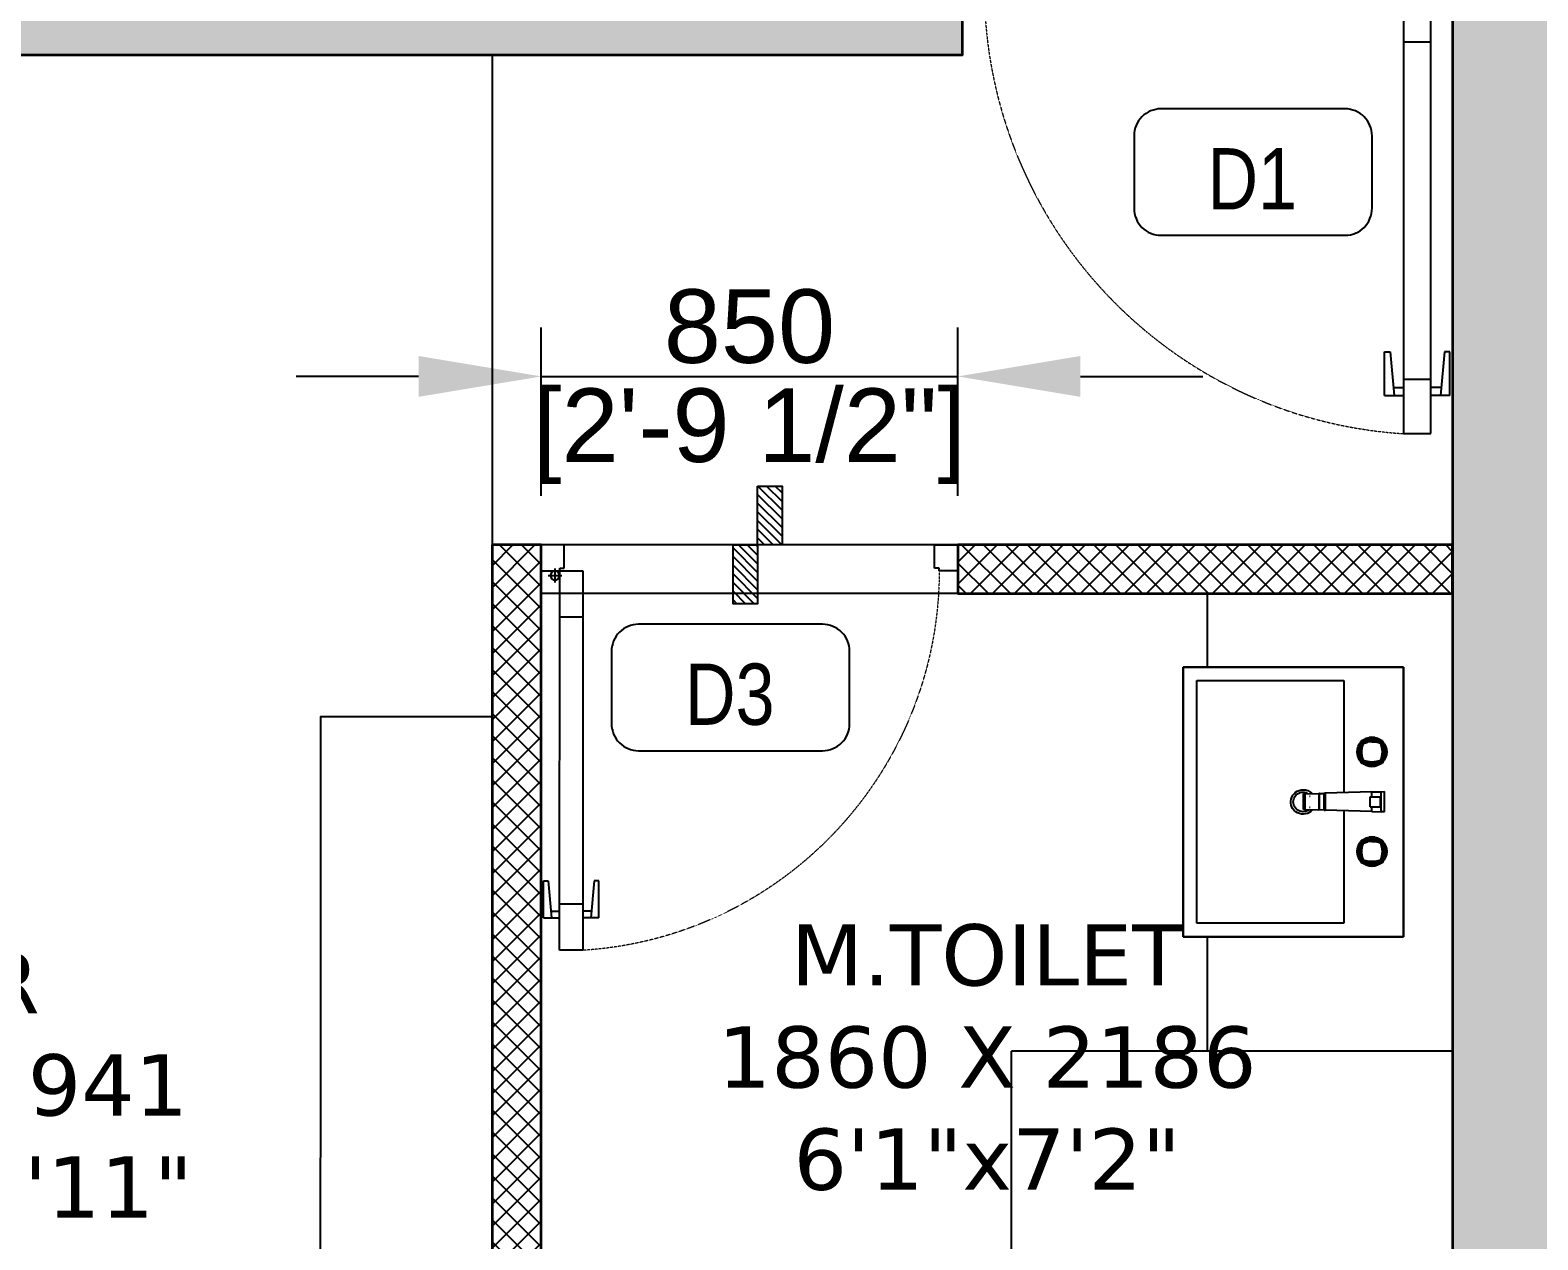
# Model space of a CAD drawing. Header units: millimetres. Extents: x -10395 to 134206, y 1012 to 180803.
# Drawn here: x 120010 to 123086, y 146311 to 148779 of the extents above; entities that cross this region are included whole.
import ezdxf
from ezdxf.enums import TextEntityAlignment as Align

# ---------------------------------------------------------------- set-up
doc = ezdxf.new("R2010")
doc.units = ezdxf.units.MM
doc.linetypes.add('3.5BHK EAST-UN-5$0$DASHED', pattern=[0.75, 0.5, -0.25])
doc.linetypes.add('3BHK  WEST_UN-2$0$DASHED', pattern=[0.75, 0.5, -0.25])
for name, color, linetype in [('A-Dimensions', 4, 'Continuous'), ('A-Door', 11, 'Continuous'), ('A-Door Line', 8, 'Continuous'), ('A-Fixture', 8, 'Continuous'), ('A-Furniture', 8, 'Continuous'), ('A-Handwash', 252, 'Continuous'), ('A-Handwash Platform', 253, 'Continuous'), ('A-Hatch', 252, 'Continuous'), ('A-Room Boundary', 44, 'Continuous'), ('A-Shower Glass', 253, 'Continuous'), ('A-Text Main', 44, 'Continuous')]:
    doc.layers.add(name, color=color, linetype=linetype)
doc.layers.add('A-Wall', color=240, linetype='Continuous', lineweight=35)
doc.styles.add('2024-08-29_TOWER-A$0$simplex-0.8', font='simplex.shx', dxfattribs={"width": 0.8})
doc.styles.add('3.5BHK EAST_UN-1$0$grid_text', font='verdana.ttf')
doc.styles.add('ARIAL', font='ARIALN.TTF')
doc.styles.add('S', font='arial.ttf', dxfattribs={"height": 150})
doc.dimstyles.new('DIMSMALL', dxfattribs={"dimtxt": 150, "dimasz": 250, "dimexe": 100, "dimexo": 100, "dimgap": 25, "dimtad": 1, "dimdec": 0, "dimtxsty": 'S', "dimcen": 0, "dimdle": 100, "dimclrd": 8, "dimclre": 8, "dimclrt": 256, "dimazin": 3, "dimtfac": 1, "dimtdec": 0, "dimtix": 1, "dimtmove": 0, "dimatfit": 3, "dimldrblk": '12_DatumFilled', "dimlwd": -1, "dimlwe": -1, "dimarcsym": 1})

# ---------------------------------------------------------------- blocks, each defined once
blk = doc.blocks.new('*D201')
at = {"layer": 'A-Dimensions', "color": 8, "transparency": 16777216}
for p, q in [((121052.9, 147828.8), (121052.9, 148172.4)), ((121902.9, 147828.8), (121902.9, 148172.4)), ((120802.9, 148072.4), (120552.9, 148072.4)), ((121052.9, 148072.4), (121902.9, 148072.4)), ((122152.9, 148072.4), (122402.9, 148072.4))]:
    blk.add_line(p, q, dxfattribs=at)
for points in [[(120802.9, 148114.1), (120802.9, 148030.8), (121052.9, 148072.4)], [(122152.9, 148114.1), (122152.9, 148030.8), (121902.9, 148072.4)]]:
    blk.add_solid(points, dxfattribs=at)
at = {"layer": 'Defpoints', "color": 0, "transparency": 16777216}
for p in [(121902.9, 148072.4), (121052.9, 147728.8), (121902.9, 147728.8)]:
    blk.add_point(p, dxfattribs=at)
at = {"layer": 'A-Dimensions', "lineweight": 30, "transparency": 16777216, "char_height": 150, "attachment_point": 5, "style": 'S'}
for s, insert in [('\\A1;850', (121477.9, 148174)), ('\\A1;[2\'-9 1/2"]', (121477.9, 147950.3))]:
    blk.add_mtext(s, dxfattribs=dict(at, insert=insert))
blk = doc.blocks.new('12_DatumFilled')
at = {"color": 8, "linetype": 'ByBlock'}
blk.add_solid([(0, 0.577), (-1, 0), (0, -0.577)], dxfattribs=at)
blk = doc.blocks.new('A$Ccfbdbe87')
at = {"layer": 'A-Door'}
for p, q in [((99.9, 973.1), (44.4, 973.1)), ((44.4, 973.1), (44.4, 62.5)), ((99.9, 62.5), (99.9, 973.1)), ((5.6, 895.4), (44.4, 895.4)), ((5.6, 895.4), (5.6, 806.5)), ((16.7, 806.5), (24.9, 895.4)), ((138.8, 895.4), (99.9, 895.4)), ((127.7, 806.5), (119.5, 895.4)), ((138.8, 895.4), (138.8, 806.5)), ((23.3, 878.7), (44.4, 878.7)), ((99.9, 862), (44.4, 862)), ((121, 878.7), (99.9, 878.7)), ((5.6, 806.5), (16.7, 806.5)), ((138.8, 806.5), (127.7, 806.5)), ((99.9, 173.5), (44.4, 173.5)), ((0, 0), (0, 62.5)), ((0, 62.5), (44.4, 62.5)), ((16.7, 73.6), (50, 73.6)), ((33.3, 90.2), (33.3, 56.9)), ((44.4, 62.5), (99.9, 62.5)), ((44.4, 62.5), (44.4, 55.5)), ((99.9, 62.5), (99.9, 62.5)), ((1000, 62.5), (955.6, 62.5)), ((955.6, 62.5), (955.6, 55.5)), ((1000, 0), (1000, 62.5)), ((44.4, 55.5), (55.5, 55.5)), ((55.5, 55.5), (55.5, 0)), ((944.5, 55.5), (944.5, 0)), ((955.6, 55.5), (944.5, 55.5)), ((55.5, 0), (0, 0)), ((944.5, 0), (1000, 0))]:
    blk.add_line(p, q, dxfattribs=at)
blk.add_circle((33.3, 73.6), 11.1, dxfattribs=at)
at = {"layer": 'A-Door', "linetype": '3BHK  WEST_UN-2$0$DASHED', "lineweight": 0}
blk.add_arc((41.8, 61.2), 913.8, 0.0822, 86.3506, dxfattribs=at)
blk = doc.blocks.new('A$C9b4d8ff6')
at = {"layer": 'A-Door'}
for p, q in [((84.9, 827.1), (37.7, 827.1)), ((37.7, 827.1), (37.8, 53.1)), ((85, 53.1), (84.9, 827.1)), ((4.7, 761.1), (37.7, 761.1)), ((4.7, 761.1), (4.7, 685.5)), ((14.1, 685.5), (21.1, 761.1)), ((19.8, 746.9), (37.7, 746.9)), ((117.9, 761.1), (84.9, 761.1)), ((102.8, 746.9), (84.9, 746.9)), ((108.5, 685.5), (101.5, 761.1)), ((117.9, 761.1), (118, 685.5)), ((84.9, 732.7), (37.7, 732.7)), ((4.7, 685.5), (14.1, 685.5)), ((118, 685.5), (108.5, 685.5)), ((84.9, 147.5), (37.7, 147.5)), ((14.2, 62.5), (42.5, 62.5)), ((28.3, 76.7), (28.3, 48.4)), ((0, 0), (0, 53.1)), ((0, 53.1), (37.8, 53.1)), ((37.8, 53.1), (85, 53.1)), ((37.8, 53.1), (37.8, 47.2)), ((37.8, 47.2), (47.2, 47.2)), ((47.2, 47.2), (47.2, 0)), ((85, 53.1), (85, 53.1)), ((802.8, 47.2), (802.8, 0.1)), ((812.2, 47.2), (802.8, 47.2)), ((850, 53.2), (812.2, 53.1)), ((812.2, 53.1), (812.2, 47.2)), ((850, 0.1), (850, 53.2)), ((47.2, 0), (0, 0)), ((802.8, 0.1), (850, 0.1))]:
    blk.add_line(p, q, dxfattribs=at)
blk.add_circle((28.3, 62.5), 9.44, dxfattribs=at)
at = {"layer": 'A-Door', "linetype": '3.5BHK EAST-UN-5$0$DASHED', "lineweight": 0}
blk.add_arc((35.5, 52), 776.7, 0.0858, 86.3542, dxfattribs=at)
blk = doc.blocks.new('A$Cf00fcc3f')
at = {"layer": 'A-Fixture'}
for p, q in [((0, 0), (0, -450)), ((550, 0), (0, 0)), ((0, -450), (0, 0)), ((0, 0), (550, 0)), ((550, -450), (550, 0)), ((550, 0), (550, -450)), ((144.2, -58.7), (143.6, -64.6)), ((145.9, -53), (144.2, -58.7)), ((148.7, -47.8), (145.9, -53)), ((146.8, -64.6), (147.8, -54.3)), ((147.8, -54.3), (150.8, -44.3)), ((147.8, -54.3), (150.3, -55.2)), ((150.3, -45.9), (148.7, -47.8)), ((149.4, -64.6), (150.3, -55.2)), ((150.3, -55.2), (152.9, -46.2)), ((151.6, -42.4), (150.8, -44.3)), ((150.8, -44.3), (152.9, -46.2)), ((151.6, -42.4), (153.6, -41.5)), ((153.7, -44.5), (151.6, -42.4)), ((152.5, -55), (151.6, -64.6)), ((155.2, -46), (152.5, -55)), ((155.2, -46), (152.5, -55)), ((153.7, -44.5), (152.9, -46.2)), ((154.1, -55.3), (153.2, -64.6)), ((153.6, -41.5), (163.5, -38.6)), ((155.5, -43.7), (153.6, -41.5)), ((155.5, -43.7), (153.7, -44.5)), ((156.4, -47.2), (154.1, -55.3)), ((157.1, -39.5), (155.1, -41.1)), ((164.2, -43.3), (155.2, -46)), ((155.5, -43.7), (164.5, -41)), ((164.5, -44.9), (156.4, -47.2)), ((162.3, -36.7), (157.1, -39.5)), ((167.9, -35), (162.3, -36.7)), ((163.5, -38.6), (173.8, -37.6)), ((163.5, -38.6), (164.5, -41)), ((173.8, -42.3), (164.2, -43.3)), ((173.8, -42.3), (164.2, -43.3)), ((164.5, -41), (173.8, -40.1)), ((173.8, -43.9), (164.5, -44.9)), ((173.8, -34.4), (167.9, -35)), ((179.7, -35), (173.8, -34.4)), ((179.7, -35), (173.8, -34.4)), ((173.8, -37.6), (184.1, -38.6)), ((173.8, -37.6), (173.8, -40.1)), ((173.8, -40.1), (183.2, -41)), ((183.4, -43.3), (173.8, -42.3)), ((183.1, -44.9), (173.8, -43.9)), ((185.4, -36.7), (179.7, -35)), ((185.4, -36.7), (179.7, -35)), ((191.2, -47.2), (183.1, -44.9)), ((184.1, -38.6), (183.2, -41)), ((183.2, -41), (192.2, -43.7)), ((183.4, -43.3), (192.4, -46)), ((192.4, -46), (183.4, -43.3)), ((184.1, -38.6), (194.1, -41.5)), ((190.6, -39.5), (185.4, -36.7)), ((190.6, -39.5), (185.4, -36.7)), ((192.5, -41.1), (190.6, -39.5)), ((192.5, -41.1), (190.6, -39.5)), ((191.2, -47.2), (193.5, -55.3)), ((192.2, -43.7), (194.1, -41.5)), ((192.2, -43.7), (193.9, -44.5)), ((192.4, -46), (195.1, -55)), ((194.4, -64.6), (193.5, -55.3)), ((193.9, -44.5), (196, -42.4)), ((193.9, -44.5), (194.7, -46.2)), ((194.1, -41.5), (196, -42.4)), ((196.9, -44.3), (194.7, -46.2)), ((194.7, -46.2), (197.4, -55.2)), ((195.1, -55), (196, -64.6)), ((196, -42.4), (196.9, -44.3)), ((196.9, -44.3), (199.8, -54.3)), ((198.9, -47.8), (197.3, -45.9)), ((198.9, -47.8), (197.3, -45.9)), ((199.8, -54.3), (197.4, -55.2)), ((197.4, -55.2), (198.3, -64.6)), ((201.7, -53), (198.9, -47.8)), ((201.7, -53), (198.9, -47.8)), ((199.8, -54.3), (200.8, -64.6)), ((203.4, -58.7), (201.7, -53)), ((203.4, -58.7), (201.7, -53)), ((203.4, -58.7), (204, -64.6)), ((204, -64.6), (203.4, -58.7)), ((254.8, -39.2), (296, -39.2)), ((254.8, -39.2), (255, -45.5)), ((255.5, -64.6), (255, -45.5)), ((255, -45.5), (295.9, -45.5)), ((265.1, -68.5), (265.1, -47.9)), ((285.7, -47.9), (265.1, -47.9)), ((285.7, -68.5), (285.7, -47.9)), ((295.3, -64.6), (295.9, -45.5)), ((295.9, -45.5), (296, -39.2)), ((347.4, -58.7), (346.8, -64.6)), ((349.1, -53), (347.4, -58.7)), ((351.9, -47.8), (349.1, -53)), ((350, -64.6), (351, -54.3)), ((351, -54.3), (354, -44.3)), ((351, -54.3), (353.5, -55.2)), ((353.5, -45.9), (351.9, -47.8)), ((352.6, -64.6), (353.5, -55.2)), ((353.5, -55.2), (356.1, -46.2)), ((354.8, -42.4), (354, -44.3)), ((354, -44.3), (356.1, -46.2)), ((354.8, -42.4), (356.8, -41.5)), ((356.9, -44.5), (354.8, -42.4)), ((355.7, -55), (354.8, -64.6)), ((358.4, -46), (355.7, -55)), ((358.4, -46), (355.7, -55)), ((356.9, -44.5), (356.1, -46.2)), ((357.3, -55.3), (356.4, -64.6)), ((356.8, -41.5), (366.7, -38.6)), ((358.7, -43.7), (356.8, -41.5)), ((358.7, -43.7), (356.9, -44.5)), ((359.6, -47.2), (357.3, -55.3)), ((360.3, -39.5), (358.3, -41.1)), ((367.4, -43.3), (358.4, -46)), ((358.7, -43.7), (367.7, -41)), ((367.7, -44.9), (359.6, -47.2)), ((365.5, -36.7), (360.3, -39.5)), ((371.1, -35), (365.5, -36.7)), ((366.7, -38.6), (377, -37.6)), ((366.7, -38.6), (367.7, -41)), ((377, -42.3), (367.4, -43.3)), ((377, -42.3), (367.4, -43.3)), ((367.7, -41), (377, -40.1)), ((377, -43.9), (367.7, -44.9)), ((377, -34.4), (371.1, -35)), ((382.9, -35), (377, -34.4)), ((382.9, -35), (377, -34.4)), ((377, -37.6), (387.3, -38.6)), ((377, -37.6), (377, -40.1)), ((377, -40.1), (386.4, -41)), ((386.6, -43.3), (377, -42.3)), ((386.3, -44.9), (377, -43.9)), ((388.6, -36.7), (382.9, -35)), ((388.6, -36.7), (382.9, -35)), ((394.4, -47.2), (386.3, -44.9)), ((387.3, -38.6), (386.4, -41)), ((386.4, -41), (395.4, -43.7)), ((386.6, -43.3), (395.6, -46)), ((395.6, -46), (386.6, -43.3)), ((387.3, -38.6), (397.3, -41.5)), ((393.8, -39.5), (388.6, -36.7)), ((393.8, -39.5), (388.6, -36.7)), ((395.7, -41.1), (393.8, -39.5)), ((395.7, -41.1), (393.8, -39.5)), ((394.4, -47.2), (396.7, -55.3)), ((395.4, -43.7), (397.3, -41.5)), ((395.4, -43.7), (397.1, -44.5)), ((395.6, -46), (398.3, -55)), ((397.6, -64.6), (396.7, -55.3)), ((397.1, -44.5), (399.2, -42.4)), ((397.1, -44.5), (397.9, -46.2)), ((397.3, -41.5), (399.2, -42.4)), ((400.1, -44.3), (397.9, -46.2)), ((397.9, -46.2), (400.6, -55.2)), ((398.3, -55), (399.2, -64.6)), ((399.2, -42.4), (400.1, -44.3)), ((400.1, -44.3), (403, -54.3)), ((402.1, -47.8), (400.5, -45.9)), ((402.1, -47.8), (400.5, -45.9)), ((403, -54.3), (400.6, -55.2)), ((400.6, -55.2), (401.5, -64.6)), ((404.9, -53), (402.1, -47.8)), ((404.9, -53), (402.1, -47.8)), ((403, -54.3), (404, -64.6)), ((406.6, -58.7), (404.9, -53)), ((406.6, -58.7), (404.9, -53)), ((406.6, -58.7), (407.2, -64.6)), ((406.6, -58.7), (407.2, -64.6)), ((143.6, -64.6), (144.2, -70.5)), ((143.6, -64.6), (144.2, -70.5)), ((144.2, -70.5), (145.9, -76.1)), ((144.2, -70.5), (145.9, -76.1)), ((145.9, -76.1), (148.7, -81.3)), ((145.9, -76.1), (148.7, -81.3)), ((147.8, -74.9), (146.8, -64.6)), ((149.4, -64.6), (146.8, -64.6)), ((147.8, -74.9), (150.3, -73.9)), ((150.8, -84.8), (147.8, -74.9)), ((148.7, -81.3), (150.3, -83.2)), ((148.7, -81.3), (150.3, -83.2)), ((150.3, -73.9), (149.4, -64.6)), ((152.9, -82.9), (150.3, -73.9)), ((150.8, -84.8), (152.9, -82.9)), ((151.6, -86.8), (150.8, -84.8)), ((151.6, -64.6), (152.5, -74.2)), ((151.6, -64.6), (152.5, -74.2)), ((151.6, -86.8), (153.7, -84.7)), ((151.6, -86.8), (153.6, -87.6)), ((152.5, -74.2), (155.2, -83.2)), ((152.5, -74.2), (155.2, -83.2)), ((152.9, -82.9), (153.7, -84.7)), ((153.2, -64.6), (154.1, -73.9)), ((155.5, -85.5), (153.6, -87.6)), ((163.5, -90.6), (153.6, -87.6)), ((153.7, -84.7), (155.5, -85.5)), ((154.1, -73.9), (156.4, -81.9)), ((155.1, -88.1), (157.1, -89.7)), ((155.1, -88.1), (157.1, -89.7)), ((155.2, -83.2), (164.2, -85.9)), ((155.2, -83.2), (164.2, -85.9)), ((164.5, -88.1), (155.5, -85.5)), ((156.4, -81.9), (164.5, -84.3)), ((157.1, -89.7), (162.3, -92.4)), ((157.1, -89.7), (162.3, -92.4)), ((163.5, -90.6), (164.5, -88.1)), ((173.8, -91.6), (163.5, -90.6)), ((164.2, -85.9), (173.8, -86.8)), ((164.2, -85.9), (173.8, -86.8)), ((164.5, -84.3), (173.8, -85.2)), ((173.8, -89), (164.5, -88.1)), ((173.8, -85.2), (183.1, -84.3)), ((173.8, -86.8), (183.4, -85.9)), ((173.8, -86.8), (183.4, -85.9)), ((183.2, -88.1), (173.8, -89)), ((173.8, -91.6), (173.8, -89)), ((184.1, -90.6), (173.8, -91.6)), ((183.1, -84.3), (191.2, -81.9)), ((192.2, -85.5), (183.2, -88.1)), ((184.1, -90.6), (183.2, -88.1)), ((183.4, -85.9), (192.4, -83.2)), ((183.4, -85.9), (192.4, -83.2)), ((194.1, -87.6), (184.1, -90.6)), ((185.4, -92.4), (190.6, -89.7)), ((185.4, -92.4), (190.6, -89.7)), ((190.6, -89.7), (192.5, -88.1)), ((190.6, -89.7), (192.5, -88.1)), ((191.2, -81.9), (193.5, -73.9)), ((192.2, -85.5), (193.9, -84.7)), ((192.2, -85.5), (194.1, -87.6)), ((192.4, -83.2), (195.1, -74.2)), ((192.4, -83.2), (195.1, -74.2)), ((194.4, -64.6), (193.5, -73.9)), ((193.9, -84.7), (194.7, -82.9)), ((193.9, -84.7), (196, -86.8)), ((196, -86.8), (194.1, -87.6)), ((197.4, -73.9), (194.7, -82.9)), ((196.9, -84.8), (194.7, -82.9)), ((196, -64.6), (195.1, -74.2)), ((196, -86.8), (196.9, -84.8)), ((199.8, -74.9), (196.9, -84.8)), ((197.3, -83.2), (198.9, -81.3)), ((197.3, -83.2), (198.9, -81.3)), ((198.3, -64.6), (197.4, -73.9)), ((199.8, -74.9), (197.4, -73.9)), ((198.3, -64.6), (200.8, -64.6)), ((198.9, -81.3), (201.7, -76.1)), ((198.9, -81.3), (201.7, -76.1)), ((200.8, -64.6), (199.8, -74.9)), ((201.7, -76.1), (203.4, -70.5)), ((201.7, -76.1), (203.4, -70.5)), ((204, -64.6), (203.4, -70.5)), ((204, -64.6), (203.4, -70.5)), ((255.5, -64.6), (258.3, -160.2)), ((255.5, -64.6), (265.1, -64.6)), ((265.1, -68.5), (285.7, -68.5)), ((285.7, -64.6), (295.3, -64.6)), ((295.3, -64.6), (292.6, -160.2)), ((346.8, -64.6), (347.4, -70.5)), ((346.8, -64.6), (347.4, -70.5)), ((347.4, -70.5), (349.1, -76.1)), ((347.4, -70.5), (349.1, -76.1)), ((349.1, -76.1), (351.9, -81.3)), ((349.1, -76.1), (351.9, -81.3)), ((351, -74.9), (350, -64.6)), ((352.6, -64.6), (350, -64.6)), ((351, -74.9), (353.5, -73.9)), ((354, -84.8), (351, -74.9)), ((351.9, -81.3), (353.5, -83.2)), ((351.9, -81.3), (353.5, -83.2)), ((353.5, -73.9), (352.6, -64.6)), ((356.1, -82.9), (353.5, -73.9)), ((354, -84.8), (356.1, -82.9)), ((354.8, -86.8), (354, -84.8)), ((354.8, -64.6), (355.7, -74.2)), ((354.8, -64.6), (355.7, -74.2)), ((354.8, -86.8), (356.9, -84.7)), ((354.8, -86.8), (356.8, -87.6)), ((355.7, -74.2), (358.4, -83.2)), ((355.7, -74.2), (358.4, -83.2)), ((356.1, -82.9), (356.9, -84.7)), ((356.4, -64.6), (357.3, -73.9)), ((358.7, -85.5), (356.8, -87.6)), ((366.7, -90.6), (356.8, -87.6)), ((356.9, -84.7), (358.7, -85.5)), ((357.3, -73.9), (359.6, -81.9)), ((358.3, -88.1), (360.3, -89.7)), ((358.3, -88.1), (360.3, -89.7)), ((358.4, -83.2), (367.4, -85.9)), ((358.4, -83.2), (367.4, -85.9)), ((367.7, -88.1), (358.7, -85.5)), ((359.6, -81.9), (367.7, -84.3)), ((360.3, -89.7), (365.5, -92.4)), ((360.3, -89.7), (365.5, -92.4)), ((366.7, -90.6), (367.7, -88.1)), ((377, -91.6), (366.7, -90.6)), ((367.4, -85.9), (377, -86.8)), ((367.4, -85.9), (377, -86.8)), ((367.7, -84.3), (377, -85.2)), ((377, -89), (367.7, -88.1)), ((377, -85.2), (386.3, -84.3)), ((377, -86.8), (386.6, -85.9)), ((377, -86.8), (386.6, -85.9)), ((386.4, -88.1), (377, -89)), ((377, -91.6), (377, -89)), ((387.3, -90.6), (377, -91.6)), ((386.3, -84.3), (394.4, -81.9)), ((395.4, -85.5), (386.4, -88.1)), ((387.3, -90.6), (386.4, -88.1)), ((386.6, -85.9), (395.6, -83.2)), ((386.6, -85.9), (395.6, -83.2)), ((397.3, -87.6), (387.3, -90.6)), ((388.6, -92.4), (393.8, -89.7)), ((388.6, -92.4), (393.8, -89.7)), ((393.8, -89.7), (395.7, -88.1)), ((393.8, -89.7), (395.7, -88.1)), ((394.4, -81.9), (396.7, -73.9)), ((395.4, -85.5), (397.1, -84.7)), ((395.4, -85.5), (397.3, -87.6)), ((395.6, -83.2), (398.3, -74.2)), ((395.6, -83.2), (398.3, -74.2)), ((397.6, -64.6), (396.7, -73.9)), ((397.1, -84.7), (397.9, -82.9)), ((397.1, -84.7), (399.2, -86.8)), ((399.2, -86.8), (397.3, -87.6)), ((400.6, -73.9), (397.9, -82.9)), ((400.1, -84.8), (397.9, -82.9)), ((399.2, -64.6), (398.3, -74.2)), ((399.2, -86.8), (400.1, -84.8)), ((403, -74.9), (400.1, -84.8)), ((400.5, -83.2), (402.1, -81.3)), ((400.5, -83.2), (402.1, -81.3)), ((401.5, -64.6), (400.6, -73.9)), ((403, -74.9), (400.6, -73.9)), ((401.5, -64.6), (404, -64.6)), ((402.1, -81.3), (404.9, -76.1)), ((402.1, -81.3), (404.9, -76.1)), ((404, -64.6), (403, -74.9)), ((404.9, -76.1), (406.6, -70.5)), ((404.9, -76.1), (406.6, -70.5)), ((407.2, -64.6), (406.6, -70.5)), ((407.2, -64.6), (406.6, -70.5)), ((257.2, -122), (27.5, -122)), ((27.5, -122), (27.5, -422)), ((162.3, -92.4), (167.9, -94.2)), ((162.3, -92.4), (167.9, -94.2)), ((167.9, -94.2), (173.8, -94.7)), ((167.9, -94.2), (173.8, -94.7)), ((173.8, -94.7), (179.7, -94.2)), ((173.8, -94.7), (179.7, -94.2)), ((179.7, -94.2), (185.4, -92.4)), ((179.7, -94.2), (185.4, -92.4)), ((522.5, -122), (293.7, -122)), ((365.5, -92.4), (371.1, -94.2)), ((365.5, -92.4), (371.1, -94.2)), ((371.1, -94.2), (377, -94.7)), ((371.1, -94.2), (377, -94.7)), ((377, -94.7), (382.9, -94.2)), ((377, -94.7), (382.9, -94.2)), ((382.9, -94.2), (388.6, -92.4)), ((382.9, -94.2), (388.6, -92.4)), ((522.5, -422), (522.5, -122)), ((258.3, -162.3), (258.3, -160.2)), ((292.6, -160.2), (258.3, -160.2)), ((258.3, -162.3), (258.6, -171.8)), ((258.3, -162.3), (292.5, -162.3)), ((258.6, -171.8), (258.6, -172.7)), ((258.6, -171.8), (292.2, -171.8)), ((259.4, -201.1), (258.6, -172.7)), ((292.2, -172.7), (258.6, -172.7)), ((291.4, -201.1), (292.2, -172.7)), ((292.2, -171.8), (292.5, -162.3)), ((292.2, -171.8), (292.2, -172.7)), ((292.6, -160.2), (292.5, -162.3)), ((259.4, -201.1), (259.5, -204.3)), ((259.4, -201.1), (291.4, -201.1)), ((259.5, -204.3), (291.3, -204.3)), ((264.3, -192.3), (264.3, -190.8)), ((286.5, -192.3), (286.5, -190.8)), ((291.3, -204.3), (291.4, -201.1)), ((27.5, -422), (522.5, -422)), ((0, -450), (550, -450)), ((550, -450), (0, -450))]:
    blk.add_line(p, q, dxfattribs=at)
for radius, start, end in [(25, 130.6704, 0), (20, 145.6811, 0), (25, 0, 45), (20, 0, 24.0891)]:
    blk.add_arc((275, -205), radius, start, end, dxfattribs=at)
blk = doc.blocks.new('2024-08-29_TOWER-A$0$WNTG')
at = {"layer": 'A-Text Main'}
blk.add_lwpolyline([(-187.8, 246.2), (187.8, 246.2, -0.414214), (242.8, 191.2), (242.8, 43.3, -0.414214), (187.8, -11.7), (-187.8, -11.7, -0.414214), (-242.8, 43.3), (-242.8, 191.2, -0.414214)], format="xyb", close=True, dxfattribs=at)
at = {"layer": 'A-Text Main', "style": '2024-08-29_TOWER-A$0$simplex-0.8', "width": 0.8}
blk.add_attdef('WNTG', text='', height=150, dxfattribs=at).set_placement((-1.6, 43), align=Align.CENTER)
blk = doc.blocks.new('TILE DROP')
at = {"layer": 'A-Door Line'}
h = blk.add_hatch(dxfattribs=at)
h.set_pattern_fill('ANSI31', color=8, scale=0.1)
h.set_pattern_definition([(45, (-18.584744, -6.592634), (-0.008838835, 0.008838835), [])])
h.paths.add_polyline_path([(0, 0.05), (-0.12, 0.05), (-0.12, 0), (0, 0)])
h.paths.add_polyline_path([(0.12, -0.05), (0.12, 0), (0, 0), (0, -0.05)])
at = {"layer": 'A-Door Line', "color": 8}
for points in [[(-0.12, 0), (-0.12, 0.05), (0, 0.05), (0, 0)], [(0, -0.05), (0, 0), (0.12, 0), (0.12, -0.05)]]:
    blk.add_lwpolyline(points, close=True, dxfattribs=at)
blk = doc.blocks.new('Unit-3')
at = {"layer": 'A-Hatch', "linetype": 'Continuous'}
h = blk.add_hatch(color=256, dxfattribs=at)
h.dxf.hatch_style = 1
h.paths.add_polyline_path([(-11365, 8342.9), (-11365, 12449.9), (-8415, 12449.9), (-8415, 12199.9), (-11115, 12199.9), (-11115, 8542.8), (-7615.5, 8542.8), (-7615.5, 8342.8)])
h.paths.add_polyline_path([(-5855, 8342.8), (-5855, 12449.9), (-6685.1, 12449.9), (-6685.1, 12199.9), (-6055, 12199.9), (-6055, 8342.8)])
h.paths.add_polyline_path([(-4445, 12199.9), (-701.6, 12199.9), (-701.6, 12449.9), (-4445, 12449.9)])
h.paths.add_polyline_path([(-3194.8, 8343.3), (0, 8343.3), (0, 9550.2), (-250, 9550.2), (-250, 8593.4), (-3194.8, 8593.4)])
h.paths.add_polyline_path([(-11115, 7142.9), (-11365, 7142.9), (-11365, 0), (-8023, 0), (-8023, 250), (-11115.4, 250), (-11115.4, 4191), (-6163.4, 4191), (-6163.4, 4391), (-11115, 4391)])
h = blk.add_hatch(dxfattribs=at)
h.set_pattern_fill('ANSI37', color=256, scale=10)
h.set_pattern_definition([(45, (-11365.02, 12449.9), (-22.45064, 22.45064), []), (135, (-11365.02, 12449.9), (-22.45064, -22.45064), [])])
h.paths.add_polyline_path([(-7435.1, 12199.9), (-7435.1, 12449.9), (-7715, 12449.9), (-7715, 12199.9), (-7715, 11516.9), (-7615.5, 11517.4), (-7615.5, 12200.4)])
h.paths.add_polyline_path([(-7615.5, 10666.9), (-7715, 10666.9), (-7715, 9542.8), (-7615.5, 9542.8), (-7615.5, 9606.9), (-6055, 9606.9), (-6055, 9707.5), (-7615.5, 9707.5)])
h.paths.add_polyline_path([(-5855, 8842.8), (-4294.8, 8842.8), (-4294.8, 8342.8), (-4194.8, 8342.8), (-4194.8, 9902.8), (-4294.8, 9902.8), (-4294.8, 8943.4), (-5855, 8943.4)])
h.paths.add_polyline_path([(-4295.3, 12199.9), (-4295.3, 11638.6), (-4445.3, 11638.6), (-4445, 11438), (-4294.8, 11438), (-4295, 10752.8), (-4195, 10752.8), (-4194.8, 12199.9)])
h.paths.add_polyline_path([(-5855.5, 11438), (-5195, 11438), (-5195.2, 11638.6), (-5855.5, 11638.6)])
h.paths.add_polyline_path([(-1888.8, 8342.3), (-1888.8, 7892.9), (-1788.8, 7892.9), (-1788.8, 8342.3)])
h.paths.add_polyline_path([(-2888.2, 8343.3), (-2888.2, 7892.9), (-2638.2, 7892.9), (-2638.2, 8343.3)])
h.paths.add_polyline_path([(-2888.2, 4441), (-2888.2, 4892.9), (-2638.4, 4892.9), (-2638.4, 4441)])
h.paths.add_polyline_path([(-1724.4, 4191), (-1724.7, 3590.1), (-1825.2, 3590.1), (-1824.9, 4191)])
h.paths.add_polyline_path([(-1024.4, 4191), (-1024.4, 3691), (-1124.4, 3691), (-1124.4, 4191)])
h.paths.add_polyline_path([(-1724.4, 250), (-1724.4, 2590.1), (-1824.9, 2590.1), (-1824.9, 250)])
h.paths.add_polyline_path([(-5163.4, 3191), (-6173, 3191), (-6173, 3091.6), (-5163.4, 3091.6)])
h.paths.add_polyline_path([(-7123, 3191), (-7123, 0), (-7023.5, 0), (-7023.5, 796.1), (-6873.3, 796.1), (-6873, 905.7), (-7023, 905.7), (-7023, 3191)])
h.paths.add_polyline_path([(-5163.4, 905.7), (-6123, 905.7), (-6123.1, 796), (-5163.5, 796)])
h = blk.add_hatch(color=256, dxfattribs=at)
h.dxf.hatch_style = 1
h.paths.add_polyline_path([(-5163.4, 0), (-3935, 0), (-3935, 250), (-4963.4, 250), (-4963.4, 4191), (-4963.4, 4391), (-5163.4, 4391)])
h.paths.add_polyline_path([(-2935, 250), (-2935, 0), (0, 0), (0, 250)])
h.paths.add_polyline_path([(0, 4191), (-2637.6, 4191), (-3582.4, 4191), (-3582.4, 4391), (-2888.2, 4391), (-2888.2, 4441), (0, 4441)])
at = {"layer": 'A-Door Line'}
blk.add_line((-6173, 3191), (-7023, 3191), dxfattribs=at)
at = {"layer": 'A-Furniture', "linetype": 'Continuous'}
blk.add_lwpolyline([(-7123, 2840.9), (-7123, 1040.9), (-7473, 1040.9), (-7472.6, 2840.9)], close=True, dxfattribs=at)
at = {"layer": 'A-Handwash Platform'}
blk.add_lwpolyline([(-5663.4, 2941.6), (-5663.4, 3091.6), (-5163.4, 3091.6), (-5163.4, 2157.9), (-5663.4, 2157.9), (-5663.4, 2391.6)], dxfattribs=at)
at = {"layer": 'A-Room Boundary', "color": 3, "linetype": 'Continuous'}
blk.add_lwpolyline([(-11115.4, 4191), (-7123, 4191), (-7123, 250), (-11115.4, 250)], close=True, dxfattribs=at)
at = {"layer": 'A-Shower Glass'}
for points in [[(-6063.4, 905.7), (-6063.4, 2157.9)], [(-5163.4, 2157.9), (-6063.4, 2157.9)]]:
    blk.add_lwpolyline(points, dxfattribs=at)
at = {"layer": 'A-Text Main'}
blk.add_lwpolyline([(-5163.4, 3091.6), (-7023, 3091.6), (-7023, 905.7), (-5163.4, 905.7)], close=True, dxfattribs=at)
at = {"layer": 'A-Wall'}
blk.add_lwpolyline([(-11115, 7142.9), (-11365, 7142.9), (-11365, 0), (-8023, 0), (-8023, 250), (-11115.4, 250), (-11115.4, 4191), (-6163.4, 4191), (-6163.4, 4391), (-11115, 4391), (-11115, 7142.9)], dxfattribs=at)
for points in [[(-5163.4, 0), (-3935, 0), (-3935, 250), (-4963.4, 250), (-4963.4, 4191), (-4963.4, 4191), (-4963.4, 4391), (-5163.4, 4391)], [(-7123, 3191), (-7123, 0), (-7023.5, 0), (-7023.5, 796.1), (-6873.3, 796.1), (-6873, 905.7), (-7023, 905.7), (-7023, 3191)], [(-5163.4, 3191), (-6173, 3191), (-6173, 3091.6), (-5163.4, 3091.6)]]:
    blk.add_lwpolyline(points, close=True, dxfattribs=at)
at = {"layer": 'A-Door', "linetype": 'Continuous', "rotation": 180}
blk.add_blockref('A$Ccfbdbe87', (-5163.4, 4391), dxfattribs=at)
at = {"layer": 'A-Door', "linetype": 'Continuous', "xscale": -1, "rotation": 180}
blk.add_blockref('A$C9b4d8ff6', (-7023, 3191), dxfattribs=at)
at = {"layer": 'A-Door Line', "color": 8, "xscale": 1000.000000000004, "yscale": 1000.000000000004, "zscale": 1000.000000000004, "rotation": 270}
blk.add_blockref('TILE DROP', (-6581.5, 3191), dxfattribs=at)
at = {"layer": 'A-Handwash', "linetype": 'Continuous', "xscale": -1, "rotation": 270}
blk.add_blockref('A$Cf00fcc3f', (-5263.4, 2391.6), dxfattribs=at)
at = {"layer": 'A-Text Main'}
ref = blk.add_blockref('2024-08-29_TOWER-A$0$WNTG', (-5570.6, 4068.8), dxfattribs=dict(at, xscale=-1, rotation=180))
ref.add_attrib('WNTG', 'D1', dxfattribs={"height": 125, "style": 'ARIAL'}).set_placement((-5572.2, 3875.3), align=Align.CENTER)
ref = blk.add_blockref('2024-08-29_TOWER-A$0$WNTG', (-6636.6, 3017.3), dxfattribs=dict(at, xscale=-1, rotation=180))
ref.add_attrib('WNTG', 'D3', dxfattribs={"height": 125, "style": 'ARIAL'}).set_placement((-6638.2, 2823.9), align=Align.CENTER)
at = {"layer": 'A-Text Main', "linetype": 'Continuous', "insert": (-6113.1, 2145.1), "char_height": 125, "width": 1453.819, "attachment_point": 5, "style": '3.5BHK EAST_UN-1$0$grid_text'}
blk.add_mtext('M.TOILET\\P1860 X 2186\\P6\'1"x7\'2"', dxfattribs=at)
at = {"layer": 'A-Text Main', "color": 3, "linetype": 'Continuous', "insert": (-8292.7, 2088.2), "char_height": 125, "width": 1453.819, "attachment_point": 5, "style": '3.5BHK EAST_UN-1$0$grid_text'}
blk.add_mtext('M B R\\P3992 X 3941\\P13\'1"x12\'11"', dxfattribs=at)

msp = doc.modelspace()

# ---------------------------------------------------------------- dimensions: what is measured, and where the dimension line sits
at = {"layer": 'A-Dimensions', "lineweight": 30}
dim = msp.add_linear_dim(base=(121902.9, 148072.4), p1=(121052.9, 147728.8), p2=(121902.9, 147728.8), dimstyle='DIMSMALL', dxfattribs=at)
dim.commit()
dim.dimension.update_dxf_attribs({"geometry": '*D201', "text_midpoint": (121477.9, 148072.4)})

# ---------------------------------------------------------------- next in the draw order: block references
at = {"linetype": 'Continuous'}
msp.add_blockref('Unit-3', (128075.8, 144537.8), dxfattribs=at)

doc.saveas('drawing.dxf')
